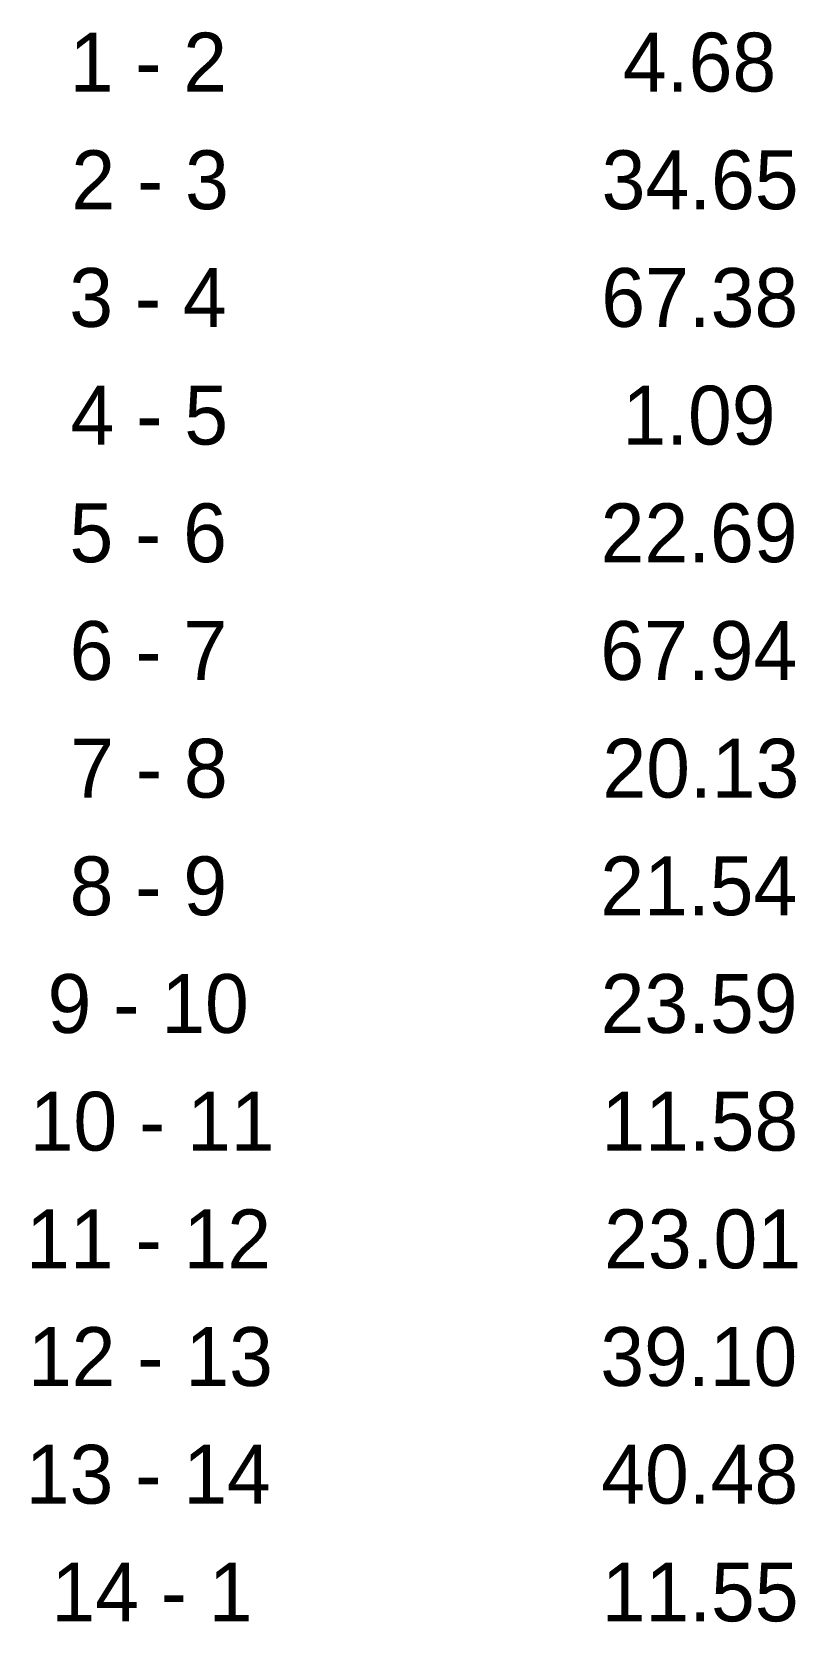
# Model space of a CAD drawing. Extents: x 536966 to 538003, y 1837964 to 1839198.
# Drawn here: x 536966.4 to 537005.5, y 1837963.8 to 1838044.9 of the extents above.
import ezdxf

# ---------------------------------------------------------------- set-up
doc = ezdxf.new("R2010")
doc.units = 0
doc.layers.add('Level 52', color=7, linetype='Continuous')

msp = doc.modelspace()

# ---------------------------------------------------------------- texts
at = {"layer": 'Level 52'}
for s, p in [('1 - 2', (536968.376, 1838041.857)), ('4.68', (536996.594, 1838041.857)), ('2 - 3', (536968.468, 1838035.857)), ('34.65', (536995.505, 1838035.857)), ('3 - 4', (536968.361, 1838029.857)), ('67.38', (536995.486, 1838029.857)), ('4 - 5', (536968.43, 1838023.857)), ('1.09', (536996.562, 1838023.857)), ('5 - 6', (536968.369, 1838017.857)), ('22.69', (536995.454, 1838017.857)), ('6 - 7', (536968.383, 1838011.857)), ('67.94', (536995.436, 1838011.857)), ('7 - 8', (536968.411, 1838005.857)), ('20.13', (536995.544, 1838005.857)), ('8 - 9', (536968.379, 1837999.857)), ('21.54', (536995.436, 1837999.857)), ('9 - 10', (536967.255, 1837993.857)), ('23.59', (536995.454, 1837993.857)), ('10 - 11', (536966.339, 1837987.857)), ('11.58', (536995.486, 1837987.857)), ('11 - 12', (536966.16, 1837981.857)), ('23.01', (536995.631, 1837981.857)), ('12 - 13', (536966.252, 1837975.857)), ('39.10', (536995.438, 1837975.857)), ('13 - 14', (536966.144, 1837969.857)), ('40.48', (536995.486, 1837969.857)), ('14 - 1', (536967.448, 1837963.857)), ('11.55', (536995.505, 1837963.857))]:
    msp.add_text(s, height=3, dxfattribs=at).set_placement(p)

doc.saveas('drawing.dxf')
